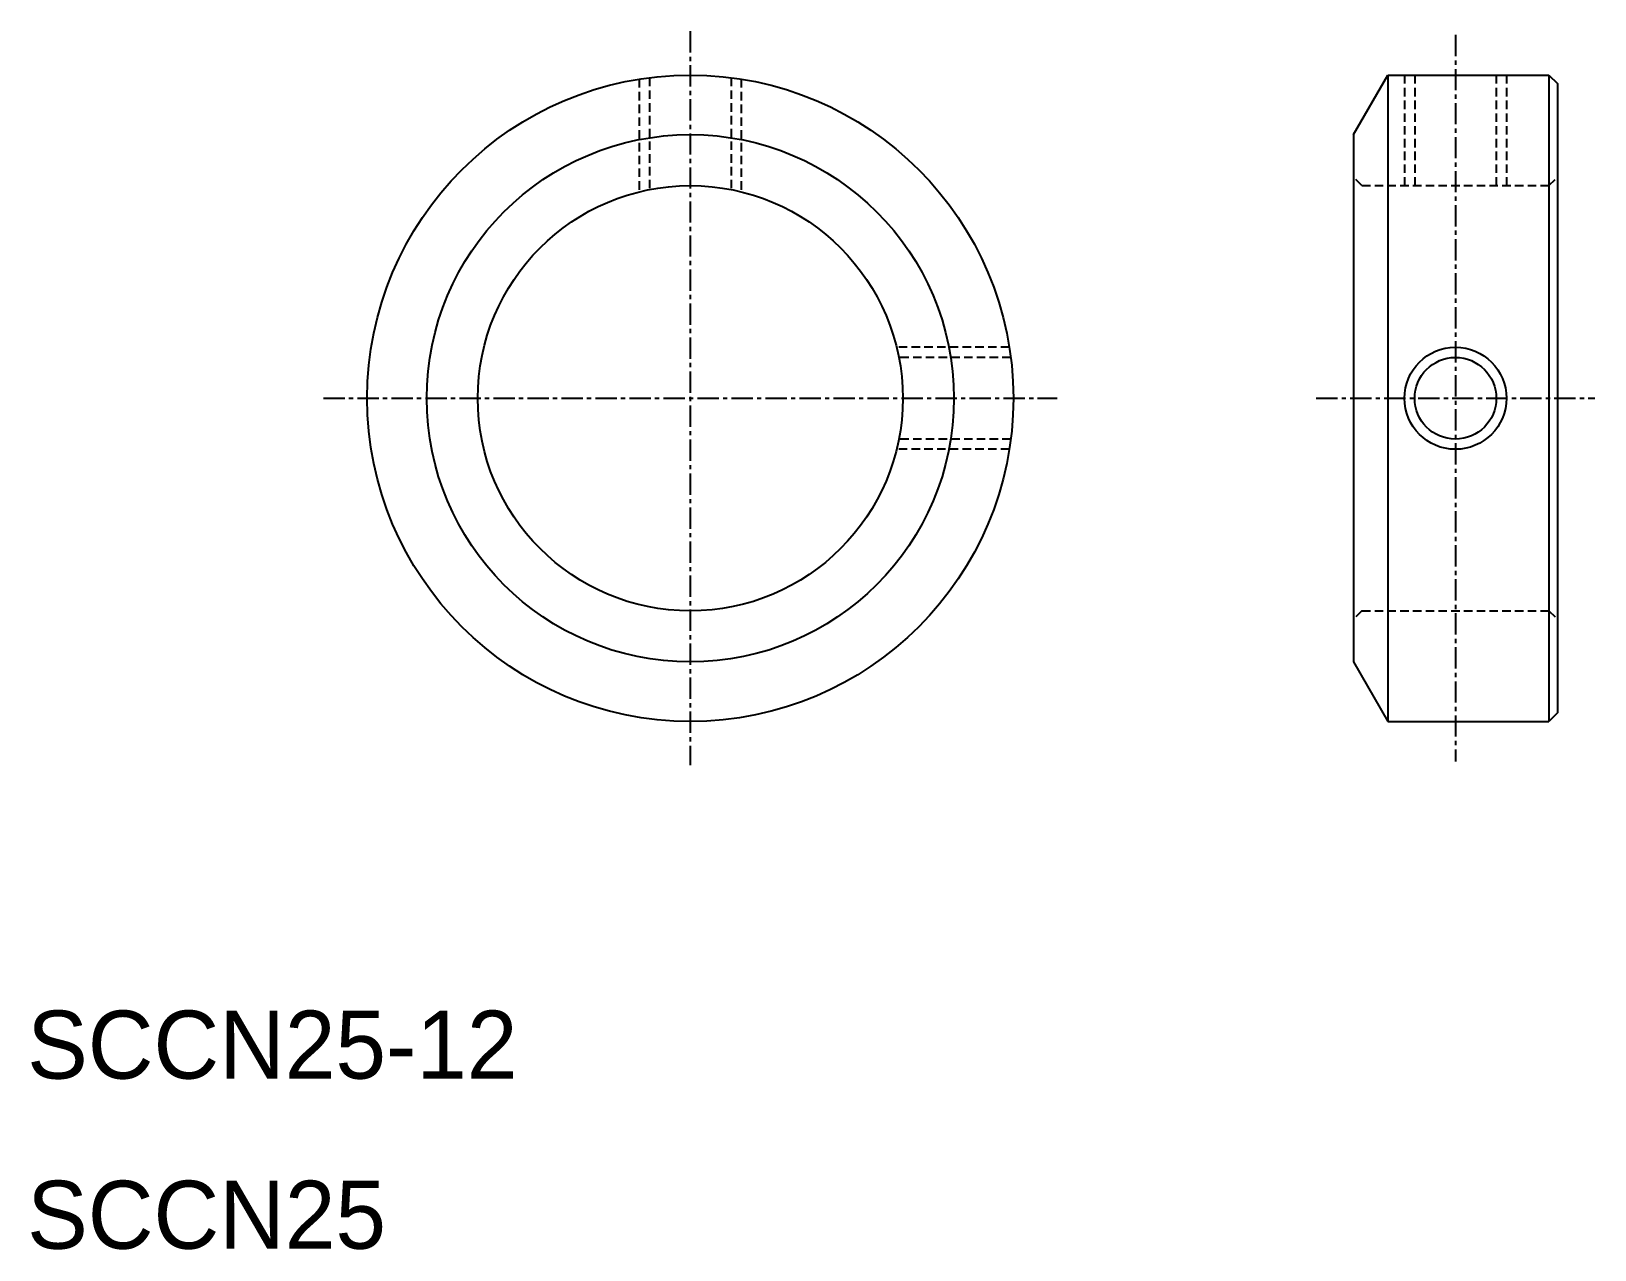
# Model space of a CAD drawing. Extents: x 10.2 to 102.2, y 9.9 to 81.6.
import ezdxf

# ---------------------------------------------------------------- set-up
doc = ezdxf.new("R2010")
doc.units = 0
doc.linetypes.add('CENTER', pattern=[2, 1.25, -0.25, 0.25, -0.25])
doc.linetypes.add('DASHED', pattern=[0.75, 0.5, -0.25])
doc.layers.get('0').update_dxf_attribs({"linetype": 'CONTINUOUS'})
doc.layers.add('CENTER', color=1, linetype='CENTER')

msp = doc.modelspace()

# ---------------------------------------------------------------- linework, layer by layer
at = {"color": 3, "linetype": 'DASHED'}
for p, q in [((46, 78.762), (46, 72.135)), ((46.6, 78.848), (46.6, 72.267)), ((51.4, 78.848), (51.4, 72.267)), ((52, 78.762), (52, 72.135)), ((91, 79), (91, 72.5)), ((91.6, 79), (91.6, 72.5)), ((96.4, 79), (96.4, 72.5)), ((97, 79), (97, 72.5)), ((88.5, 72.5), (88, 73)), ((99.5, 72.5), (100, 73)), ((88.5, 72.5), (99.5, 72.5)), ((67.762, 63), (61.135, 63)), ((67.848, 62.4), (61.267, 62.4)), ((67.848, 57.6), (61.267, 57.6)), ((67.762, 57), (61.135, 57)), ((88.5, 47.5), (88, 47)), ((88.5, 47.5), (99.5, 47.5)), ((99.5, 47.5), (100, 47))]:
    msp.add_line(p, q, dxfattribs=at)
at = {"color": 7, "linetype": 'CONTINUOUS'}
for p, q in [((88, 75.5), (90.021, 79)), ((90.021, 79), (90.021, 41)), ((90.021, 79), (99.5, 79)), ((99.5, 79), (100, 78.5)), ((99.5, 79), (99.5, 41)), ((100, 78.5), (100, 41.5)), ((88, 75.5), (88, 44.5)), ((88, 44.5), (90.021, 41)), ((100, 41.5), (99.5, 41)), ((90.021, 41), (99.5, 41))]:
    msp.add_line(p, q, dxfattribs=at)
for centre, radius in [((49, 60), 19), ((49, 60), 15.5), ((49, 60), 12.5), ((94, 60), 2.4)]:
    msp.add_circle(centre, radius, dxfattribs=at)
at = {"color": 3, "linetype": 'CONTINUOUS'}
msp.add_circle((94, 60), 3, dxfattribs=at)
at = {"layer": 'CENTER', "color": 1, "linetype": 'CENTER'}
for p, q in [((49, 81.576), (49, 38.424)), ((94, 81.358), (94, 38.642)), ((27.424, 60), (70.576, 60)), ((85.811, 60), (102.189, 60))]:
    msp.add_line(p, q, dxfattribs=at)

# ---------------------------------------------------------------- texts
at = {"color": 7, "linetype": 'CONTINUOUS'}
for s, p in [('SCCN25-12', (10, 20)), ('SCCN25', (10, 10))]:
    msp.add_text(s, height=4, dxfattribs=at).set_placement(p)

doc.saveas('drawing.dxf')
